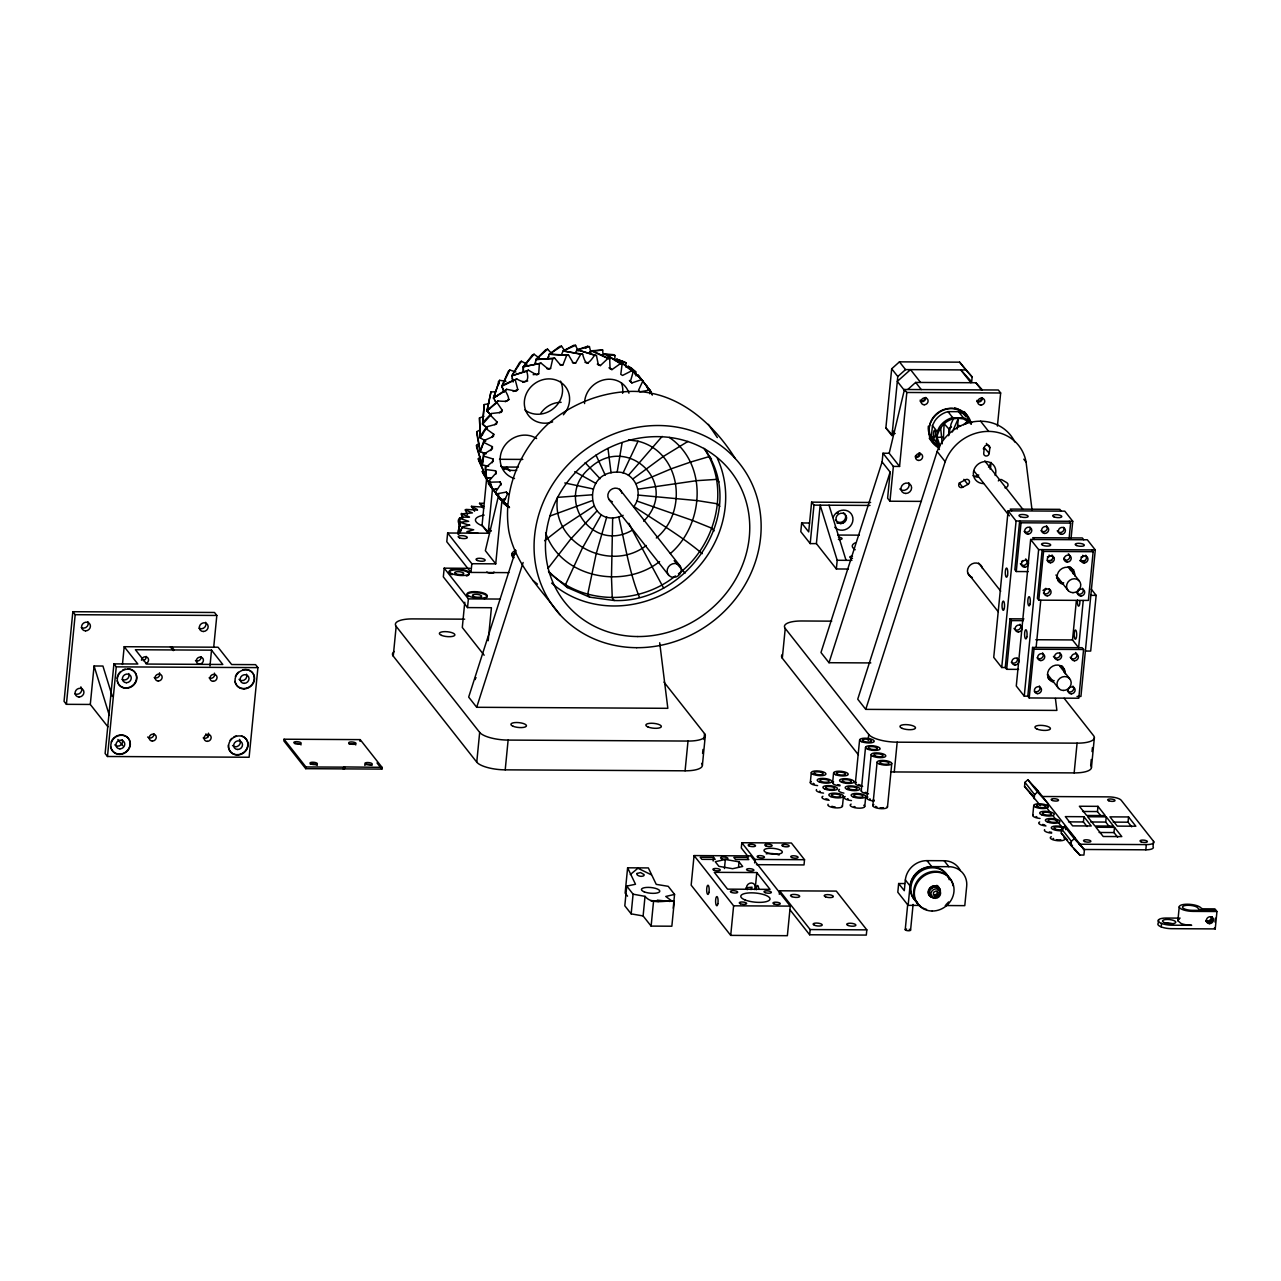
<?xml version="1.0" encoding="UTF-8"?>
<svg xmlns="http://www.w3.org/2000/svg" width="1281" height="1281" viewBox="0 0 1281 1281"><rect width="100%" height="100%" fill="white"/><g stroke="black" fill="none" stroke-linecap="round" stroke-linejoin="round"><path stroke-width="1.5" d="M539.109 357.991L534.081 354.229L532.32 355.061L523.305 366.766L523.353 371.282L523.321 366.798L541.126 363.18L548.46 369.264L550.558 368.464L552.768 358.68L554.625 358.12L560.774 365.341L562.951 364.861L566.682 355.413L568.572 355.125L573.408 363.26L575.601 363.147L580.757 354.261L582.631 354.261C585.993 366.334 588.123 364.412 594.624 355.269L596.466 355.574L598.355 364.989L600.405 365.565L607.979 358.408L609.708 359L610.044 368.72L611.95 369.617L620.468 363.612L622.07 364.461L620.789 374.308L622.534 375.445L631.789 370.753L633.214 371.842L630.38 381.514L631.901 382.923L641.669 379.624L642.87 380.953L638.562 390.209L639.827 391.842L649.851 390.048L650.812 391.554L649.659 393.715M539.365 364.012L538.693 373.828L536.739 374.981L528.413 370.193L526.779 371.266C529.661 381.338 525.802 384.364 516.803 378.968L503.081 384.796L501.8 386.286L504.138 392.13L501.848 386.27L516.803 378.968M970.422 422.874L963.424 418.903L952.664 417.59A20.976 19.103 -38.2 0 0 939.533 426.829L937.132 431.505L937.276 442.217L938.765 446.845M477.557 510.094L465.996 509.406L465.291 509.918L472.449 512.896L461.288 513.921C484.154 522.168 450.928 510.398 459.831 525.53M515.346 380.265L517.796 389.52L516.259 391.185L506.587 389.28L505.322 390.769C511.279 401.097 509.149 402.074 498.005 400.905L496.98 402.538L502.312 410.336L501.335 412.354L491.264 413.539L490.511 415.284L497.108 422.057L496.436 424.171L486.54 426.861L486.059 428.687L493.761 434.275L493.441 436.421L483.946 440.568L483.77 442.409L492.368 446.669L492.384 448.814L483.561 454.307L483.674 456.132L492.977 458.95L493.329 461.032L485.371 467.741L486.492 477.701L491.055 477.861M618.483 362.347L618.531 359.977L622.518 361.21L626.153 362.891L625.704 365.245M575.601 363.147L572.367 362.491M620.468 363.612L604.44 353.924L602.502 355.494L604.44 353.924L613.423 354.661L615.008 355.51L614.752 360.041M486.684 465.948L482.248 464.971L476.628 447.181L476.5 445.356L478.502 443.85M486.059 428.687L480.231 437.926L479.494 417.91L483.962 416.357M458.022 534.273L459.815 522.232L468.686 521.335L459.511 518.277M476.5 445.356L482.248 465.019L483.674 456.132M213.703 647.321L216.825 615.456L214.487 612.478L72.841 611.71L64.05 701.348L66.404 704.326L90.294 704.454L107.908 726.823M66.404 704.326L75.179 614.704L72.841 611.71M90.294 704.454L94.073 665.992L102.928 666.04L112.328 696.448M124.193 646.713L137.82 664.006L113.913 663.878L105.122 753.5L107.476 756.495L249.122 757.247L257.913 667.625L255.56 664.647L231.653 664.519L218.042 647.225L124.193 646.713L122.448 664.471M107.476 756.495L116.267 666.857L113.913 663.878M209.988 665.944L211.525 650.156L135.402 649.739L146.674 664.054L222.798 664.471L211.525 650.156M284.062 739.217L283.902 740.962L305.727 768.68L381.866 769.096L382.042 767.351L360.201 739.617L284.062 739.217L305.903 766.951L305.727 768.68M343.1 768.888L343.788 766.919L382.042 767.351M343.612 768.648L343.788 766.919M344.509 768.904L344.685 767.159M360.025 741.363L360.201 739.617M701.62 763.364A23.362 7.254 5.6 0 1 685.095 770.81L505.21 769.849A23.362 7.254 5.6 0 1 476.756 762.147L393.251 656.112L396.165 626.345A23.362 7.254 5.6 0 1 412.69 618.899L464.667 619.171M470.127 568.316L444.187 568.172L443.338 576.882L467.533 607.594L491.424 607.722L488.189 640.724M489.534 533.232L447.645 533.008L446.781 541.719L470.976 572.431L508.877 572.639M479.094 430.416L476.9 431.617L476.724 433.458L480.167 451.617L483.77 442.409M469.583 525.306L459.815 522.232M464.763 602.246L462.297 627.482L484.138 655.215M488.814 403.723L484.218 404.572L482.585 424.187L490.511 415.284M467.533 607.594L468.382 598.884L444.187 568.172M470.976 572.431L471.824 563.72L447.645 533.008M492.512 488.702L488.157 533.12L482.056 525.354L486.684 478.021M471.824 563.72L495.731 563.848L502.024 499.622M476.756 762.147L479.67 732.396L396.165 626.345M505.21 769.849L508.125 740.082A23.362 7.254 5.6 0 1 479.67 732.396M612.686 517.652L611.485 577.219L612.254 597.955L614.272 600.517C687.593 603.351 749.657 512.336 704.854 449.215M623.126 515.33C586.682 531.039 580.533 471.44 617.154 472.145L622.07 442.986M673.214 908.181L674.559 894.394L668.218 886.324L656.24 884.37L648.346 867.926L627.61 867.813L625.128 893.097L627.546 896.172M626.745 886.1L624.808 905.795L631.165 913.865L643.11 915.947L651.116 926.099L671.852 926.211L674.286 901.376C664.743 899.919 652.365 905.203 645.032 896.364L633.086 894.17L626.745 886.1L635.504 884.258L627.61 867.813M631.165 913.865L633.086 894.17M643.11 915.947L645.032 896.364M651.116 926.099L653.55 901.264M685.095 770.81L688.009 741.059A23.362 7.254 5.6 0 0 704.534 733.597L664.006 682.133M702.596 753.436L702.981 749.465M703.958 739.553L704.534 733.597M702.388 765.317L705.319 735.55M694.062 855.58L691.164 885.171L730.714 935.386L787.367 935.69L790.265 906.115L750.73 855.9L694.062 855.58L733.613 905.811L730.714 935.386M713.149 861.04L713.501 857.325L700.227 857.261L701.876 859.343L715.15 859.407L713.501 857.325M724.438 868.534L725.334 859.471L739.041 861.841L742.676 866.468L732.62 868.71L718.913 866.34L715.262 861.713L725.334 859.471M738.496 867.285L739.041 861.841M756.43 864.675L804.02 864.931L804.532 859.711L791.386 843.01L741.811 842.738L741.299 847.958L748.472 857.069M754.621 862.93L754.957 859.439L741.811 842.738M755.342 887.349L756.799 872.553L714.302 872.329L727.544 889.142L770.041 889.366L756.799 872.553M858.446 754.893L782.307 658.21L785.237 628.443A23.362 7.254 5.6 0 1 801.746 620.981L831.737 621.157M809.528 523L801.65 522.968L800.801 531.663L810.2 543.592L816.397 543.624L836.349 568.972L848.326 569.036M870.632 502.472L811.61 502.152L808.695 531.903L801.65 522.968M810.2 543.592L813.963 505.13L811.61 502.152M779.296 894.266L779.649 890.791L836.301 891.096L866.821 929.862L866.308 935.082L809.656 934.778L790.121 909.974M816.397 543.624L820.16 505.162L837.198 560.277L836.349 568.972M810.313 782.643L811.289 772.635M809.656 934.778L810.168 929.558L779.649 890.791M832.602 782.931L833.579 772.923M842.466 806.181L843.458 796.174M870.824 662.934L828.999 662.709L820.977 652.509L882.097 461.929L882.993 453.234L889.19 453.266L899.566 466.444L893.369 466.412L882.993 453.234M972.151 376.934L965.762 369.937L905.555 369.601L897.789 376.534L891.992 435.7L885.876 427.95L891.688 368.784L899.454 361.85L959.645 362.171L972.151 376.934L971.671 381.802L960.798 369.905L970.902 382.731M855.34 783.428L859.599 739.922M882.097 461.929L890.167 472.129L887.605 498.229L889.959 501.223L921.423 501.383M861.232 790.921L865.508 747.415M889.959 501.223L893.369 466.412M868.15 740.434L868.726 734.477L785.237 628.443M864.755 806.47L865.748 796.462M866.901 798.127L871.176 754.605M899.566 466.444L906.82 392.482L904.466 389.504L889.19 453.266M872.841 805.653L877.101 762.147M887.493 806.966L891.768 763.46M891.272 771.867A23.362 7.254 5.6 0 0 894.266 771.947L897.18 742.179A23.362 7.254 5.6 0 1 868.726 734.477M938.3 447.053A20.976 19.103 -38.2 0 1 931.415 435.924L932.44 425.532L934.842 420.857A20.976 19.103 -38.2 0 1 947.972 411.633L958.54 411.681L963.12 413.619A20.976 19.103 -38.2 0 1 971.014 424.043M904.514 883.554L898.654 883.522L897.805 892.233L908.133 905.347L919.854 905.411M960.302 870.536A20.528 18.703 -38.2 0 0 944.145 860.736L927.012 860.64A20.528 18.703 -38.2 0 0 905.347 879.967L904.29 890.679L898.654 883.522M905.235 929.638L907.749 903.938M908.133 905.347L910.038 885.924A20.528 18.703 -38.2 0 1 931.703 866.613L948.837 866.693A20.528 18.703 -38.2 0 1 966.691 886.228L964.785 905.651L945.25 905.539M957.131 429.071L958.444 418.214L963.232 417.654L967.812 419.592A20.976 19.103 -38.2 0 1 971.703 422.746M910.583 930.118L913.097 904.418M937.932 894.923L937.308 891.192L937.932 894.923L935.498 896.22L933.353 894.795L933.593 892.281L936.011 891L938.188 892.313M997.419 426.077L1000.653 392.979L998.315 390L904.466 389.504M1070.996 539.109L1072.741 521.287L1064.767 511.151L1008.099 510.847L993.736 657.377L1001.726 667.529L1005.633 667.545M1001.726 667.529L1016.089 520.983L1008.099 510.847M1023.919 618.883L1010.036 618.803L1005.265 667.545L1006.674 669.322L1018.571 669.387M1006.674 669.322L1011.446 620.596L1010.036 618.803M1016.265 571.534L1021.037 522.792L1019.628 521.015L1014.856 569.741L1016.265 571.534L1028.163 571.598M1077.017 696.432L1080.924 696.448L1095.287 549.917L1087.313 539.781L1030.645 539.477L1016.281 686.008L1024.256 696.143L1028.163 696.175M1024.256 696.143L1038.635 549.613L1030.645 539.477M1032.582 647.433L1027.81 696.175L1029.219 697.953L1078.794 698.225L1083.566 649.499L1082.157 647.706L1032.582 647.433L1033.991 649.227L1029.219 697.953M1038.795 600.149L1043.583 551.422L1042.174 549.629L1037.402 598.371L1038.795 600.149L1088.386 600.421L1093.157 551.695L1091.748 549.901M1036.121 647.465L1040.748 600.341M1040.476 805.621L1024.544 786.486L1024.944 782.371L1027.858 779.777L1038.042 790.905L1084.431 849.831L1083.918 855.051L1079.739 855.035L1070.948 845.412L1061.292 833.162L1061.693 829.047L1064.607 826.437L1074.791 837.582M1034.183 798.736L1034.6 794.62L1037.514 792.026L1027.858 779.777M1032.758 815.517L1033.735 805.509M1069.091 538.66L1070.612 523.064L1069.203 521.271M1073.238 573.36L1073.606 569.501M1083.23 600.581L1078.618 647.69L1072.517 639.94L1076.36 600.677M894.266 771.947L1074.151 772.907L1077.081 743.156A23.362 7.254 5.6 0 0 1093.59 735.694L1064.127 698.273M1070.948 845.412L1071.348 841.297L1074.263 838.703L1064.607 826.437M1091.268 589.164L1096.152 595.377L1090.691 651.068L1085.375 651.036M1087.057 826.565L1083.422 821.954L1083.934 816.718L1065.344 816.621L1072.613 825.877L1091.204 825.973L1083.934 816.718M1091.268 759.505L1090.675 765.462A23.362 7.254 5.6 0 1 1074.151 772.907M1092.036 751.563L1092.437 747.608M1091.46 767.415L1094.374 737.648M1101.1 816.189L1097.465 811.562L1097.977 806.341L1079.387 806.245L1086.656 815.485L1105.247 815.597L1097.977 806.341M1109.362 826.693L1105.727 822.066L1106.24 816.846L1087.649 816.75L1094.919 825.989L1113.525 826.085L1106.24 816.846M1117.624 837.182L1113.99 832.57L1114.502 827.334L1095.912 827.238L1103.197 836.493L1121.788 836.589L1114.502 827.334M1131.667 826.805L1128.033 822.194L1128.545 816.958L1109.954 816.862L1117.24 826.117L1135.831 826.213L1128.545 816.958M1083.406 849.479L1145.822 849.815L1146.335 844.595A10.216 3.17 5.6 0 0 1153.557 841.329L1121.195 800.241A10.216 3.17 5.6 0 0 1108.754 796.878L1042.446 796.51M1153.557 841.329L1153.044 846.549A10.216 3.17 5.6 0 1 1145.822 849.815M1158.632 919.726L1158.216 923.265A11.033 3.427 5.6 0 0 1161.034 926.836L1163.308 927.588A11.033 3.427 5.6 0 0 1171.651 928.677L1215.237 928.917L1216.95 911.512L1216.133 910.471L1192.227 910.343A7.814 2.434 5.6 0 1 1182.699 907.765A7.814 2.434 5.6 0 1 1188.24 905.267A7.814 2.434 5.6 0 1 1197.751 907.845L1198.504 908.805A3.219 1.009 5.6 0 0 1201.594 909.814L1215.701 909.926L1214.884 908.886L1202.491 908.821L1200.857 907.861A11.033 3.427 5.6 0 0 1187.407 904.226A11.033 3.427 5.6 0 0 1179.609 907.749A11.033 3.427 5.6 0 0 1193.043 911.383L1216.95 911.512M1161.21 926.9L1161.547 923.425M1180.137 918.125L1166.351 918.045A11.033 3.427 5.6 0 0 1159.657 919.053L1158.552 919.79A11.033 3.427 5.6 0 0 1161.371 923.361L1163.644 924.113A11.033 3.427 5.6 0 0 1171.987 925.202L1191.682 925.298A11.033 3.427 5.6 0 1 1181.066 923.473L1177.88 920.751L1179.241 906.82M1214.996 922.064L1215.365 918.205M989.829 447.774A2.914 2.658 -38.2 0 0 987.299 445.003A2.914 2.658 -38.2 0 0 984.208 447.742L983.696 453.986A2.914 2.658 -38.2 0 0 989.124 454.018L989.829 447.774L986.386 443.402M484.074 440.136L485.787 441.016L480.263 437.894L480.423 436.068L486.54 426.861M535.506 361.899L535.266 364.06L535.89 359.545L545.722 349.729L547.579 349.169L551.871 353.716M484.554 465.563L488.653 466.14L486.668 465.868M948.613 435.732L951.046 424.011L953.352 418.839L958.444 418.214L952.311 432.017M482.248 465.019L483.561 454.307M496.98 402.538L486.972 410.801L491.135 415.508L487.004 410.769L490.943 391.954L495.571 391.794M492.304 462.697L493.025 458.934M458.55 533.921L459.287 530.446M939.437 449.503A20.976 19.103 -38.2 0 1 936.107 441.881C936.955 431.665 942.752 421.337 953.352 418.839M702.26 553.664C681.22 535.922 656.881 521.783 633.887 506.475C644.327 493.233 634.463 471.408 617.154 472.145M498.789 494.642L485.355 550.67L495.731 563.848M484.314 453.25L480.151 451.601L476.9 431.617M479.494 417.91L480.263 437.894M460.007 522.856L458.23 531.343L460.295 531.951M482.296 452.545L486.204 453.746L484.298 453.186M505.322 390.769L493.457 398.055L499.542 380.329L505.979 381.274M606.746 516.948L596.097 554.177L587.659 594.592L589.676 597.154L614.272 600.517M480.135 451.649L483.946 440.568M515.715 550.382L468.67 697.088L476.692 707.288L667.833 708.313L659.699 642.758M476.692 707.288L523.128 562.487M828.999 662.709L890.119 472.129M1014.84 441.977A43.522 39.631 -38.2 0 0 975.097 421.529A43.522 39.631 -38.2 0 0 937.148 451.488L857.726 699.186L865.748 709.37L1056.889 710.411L1055.416 698.481M865.748 709.37L945.186 461.688A43.522 39.631 -38.2 0 1 988.628 431.393A43.522 39.631 -38.2 0 1 1026.081 462.121L1032.006 509.79M548.508 356.518L549.309 354.229L559.637 346.446L561.526 346.174L564.024 349.745M499.542 380.329L493.489 398.023L496.724 403.387L494.594 400.056M469.711 525.034L462.265 526.923L459.078 533.889M507.5 506.716L503.321 502.985L507.612 493.745L506.347 492.096L496.323 493.89L495.363 492.384L501.047 483.77L500.086 481.928L490.031 482.184L489.342 480.535L496.243 472.785L495.603 470.784L485.771 469.503L485.371 467.741M635.008 374.276L635.824 372.002L631.645 368.271L628.298 366.302L625.961 367.183M600.405 365.565L597.282 364.124M484.218 404.572L482.569 424.171L487.453 428.078L485.883 427.021M498.005 400.905L486.972 410.801L490.943 391.954M490.719 450.592L492.432 446.653M623.078 472.961L638.034 441.208C680.884 451.649 688.81 511.519 656.32 537.988M561.158 355.173L563.208 350.946L573.696 345.31L575.585 345.31L578.115 351.074M1177.88 920.751L1178.248 919.886A11.033 3.427 5.6 0 1 1179.353 919.15M509.758 370.001L501.848 386.286L508.301 371.314L509.758 370.001L515.875 371.954M513.153 381.994L511.872 375.781L519.734 362.315L521.367 361.242L527.019 364.124M460.455 531.743L462.265 526.923M601.381 514.642L582.311 548.252L565.369 585.017L567.387 587.579L589.676 597.154M485.883 427.053L482.569 424.171L483.017 422.362L491.264 413.539M1045.872 588.331L1042.974 590.477M1079.515 588.523L1077.737 590.397M493.457 398.055L506.587 389.28M521.367 361.242L511.856 375.765L526.779 371.266M492.016 436.901L493.809 434.275M965.81 423.931L967.94 420.841L963.616 424.78M575.81 351.811L577.283 349.809L587.579 346.318L589.42 346.607L590.941 352.771M548.044 568.332L570.878 538.869L596.93 510.991M497.428 488.91L492.801 489.406L482.985 473.233L482.28 471.584L483.77 469.599M628.459 475.267L662.165 436.389M534.081 354.229L523.305 366.766L541.126 363.18M1022.814 560.566L1021.549 561.59M643.67 521.207C680.643 483.93 627.45 433.074 590.029 467.869C553.76 497.14 591.582 554.049 632.35 530.126L663.638 588.107M670.379 553.504C704.262 524.537 708.201 463.722 669.258 437.397M585.865 348.128L587.579 346.318M494.706 424.619L497.156 422.073M485.771 469.503L486.492 477.701L478.726 460.552L478.309 458.79L480.071 457.013M631.901 382.923L629.387 380.457M547.579 349.169L535.874 359.529L552.768 358.68M503.753 469.663L506.684 467.053L510.046 471.312M907.893 389.36L915.659 382.427L975.85 382.747L982.255 389.76M511.856 375.765L528.413 370.193M544.617 540.71L562.599 526.699L593.695 506.251M630.268 874.571L637.938 868.23L651.004 874.651M602.518 355.51L604.488 353.972M751.002 889.622L752.091 887.205L746.359 887.717M632.91 478.918L663.254 456.516L687.961 441.417M499.302 412.722L502.36 410.368M506.315 492.128L508.349 494.482M646.297 545.482C610.797 573.167 550.894 544.041 557.491 497.364L591.71 494.834M659.603 561.574C623.719 589.804 561.062 578.019 545.594 532.752M675.375 575.938C639.395 605.256 581.318 605.481 548.444 571.134M678.434 573.808C715.551 545.914 731.387 487.949 703.942 448.302M949.205 434.595L948.789 428.847L951.495 426.973M561.526 346.174L549.293 354.213L566.682 355.413M614.784 360.377L616.978 359.16L626.153 362.891M614.816 360.441L616.978 359.176L631.789 370.753M505.226 401.77L509.31 399.432M480.423 436.068L482.601 434.867M500.022 481.96L501.239 484.907M962.704 487.244L968.468 484.074A2.914 2.658 -38.2 0 0 966.194 479.43L960.35 482.441A2.914 2.658 -38.2 0 0 958.957 486.22A2.914 2.658 -38.2 0 0 962.704 487.244L959.261 482.873M937.052 893.802L934.618 895.099L935.498 896.22M512.656 380.153L512.24 378.071M535.89 359.545L554.625 358.12M575.585 345.31L563.192 350.93L580.757 354.261M474.594 511.295L471.424 506.347L482.729 507.1L484.026 506.635L479.526 503.305L483.225 503.273M636.129 483.658L671.532 468.686L690.667 462.041L709.514 456.5L711.531 459.062M549.709 516.131L591.918 500.743M513.169 391.474L517.828 389.552M669.579 901.52L671.532 900.751L665.768 896.476L674.559 894.394M975.449 476.212L978.748 474.963M495.555 470.816L495.843 474.226M549.309 354.229L568.572 355.125M505.547 498.645L500.983 499.83L496.323 493.89M522.568 382.362L527.708 380.953M589.42 346.607L577.219 349.777L596.466 355.574M635.744 375.717L638.178 375.189L650.812 391.554M504.522 504.314L506.908 503.737M487.741 409.039L490.143 408.527M637.906 489.182L696.688 480.663L716.896 479.366L718.913 481.928M533.168 374.692L538.709 373.876M563.208 350.946L582.631 354.261M495.219 489.214L497.396 488.862M478.069 533.248L467.709 532.255L466.925 531.631L473.714 529.774L462.761 527.564M494.482 396.405L496.9 396.261M603.175 356.438L602.662 350.049L592.927 351.074L609.708 359M546.667 368.576L550.558 368.464M674.286 901.376L650.812 900.639L658.722 901.488M906.82 392.482L1000.653 392.979M942.576 437.285L937.1 437.253L939.854 445.5M499.494 459.287L522.808 459.415M501.72 467.021L518.277 467.101M813.963 505.13L870.007 505.435M1016.089 520.983L1072.741 521.287M1021.037 522.792L1070.612 523.064M837.069 523.16L842.962 523.192M837.806 535.042L859.279 535.154M1038.635 549.613L1095.287 549.917M1043.583 551.422L1093.157 551.695M1048.13 560.55L1051.925 560.566M1079.867 560.726L1085.567 560.758M837.198 560.277L851.913 560.357M1090.836 595.345L1096.152 595.377M468.382 598.884L500.295 599.06M75.179 614.704L216.825 615.456M1011.446 620.596L1023.343 620.661M1035.817 639.731L1072.517 639.94M1033.991 649.227L1083.566 649.499M116.267 666.857L257.913 667.625M508.125 740.082L688.009 741.059M897.18 742.179L1077.081 743.156M305.903 766.951L343.26 767.143M1082.589 811.481L1097.465 811.562M1068.546 821.874L1083.422 821.954M1090.852 821.986L1105.727 822.066M1113.157 822.114L1128.033 822.194M1099.114 832.49L1113.99 832.57M1080.027 844.227L1146.335 844.595M754.957 859.439L804.532 859.711M733.613 905.811L790.265 906.115M810.168 929.558L866.821 929.862M638.114 495.074L697.392 500.615L717.776 503.865L719.794 506.427M482.985 473.233L485.371 473.394M559.749 364.589L562.951 364.861M957.74 425.404L960.862 425.82M628.523 439.911L638.034 441.208M615.008 355.51L606.185 354.517L622.07 364.461M564.761 482.953L593.087 488.926M471.424 506.347L477.317 509.55M636.753 500.983L692.765 520.534L712.092 528.332L714.109 530.894M584.985 362.347L588.187 363.388M602.662 350.049L591.149 350.786L589.388 352.595L591.149 350.786L607.979 358.408M594.624 355.269L577.219 349.777M574.785 471.632L595.937 483.449M747.464 889.606L745.894 888.341M608.971 367.807L611.95 369.617M618.531 359.977L633.214 371.842M735.23 458.47C712.492 422.202 676.688 390.865 631.629 391.378C601.013 392.13 571.87 403.803 548.524 423.483C519.221 450.496 502.712 490.799 508.749 530.638C514.978 564.2 540.278 588.459 559.973 614.72M548.925 572.447L567.387 587.579M533.12 580.597L537.444 584.152M628.298 366.318L641.669 379.624M635.824 372.002L629.676 367.359L642.87 380.953M503.321 502.985L509.438 507.612L496.259 494.034M509.454 507.388L497.46 495.363M1029.716 792.25L1030.468 793.051M585.129 462.617L600.084 478.742M500.967 499.782L488.317 483.433L500.983 499.83L495.363 492.384M948.789 428.847L944.129 423.755L943.408 438.871M894.891 433.474L892.473 430.832L894.714 433.683M885.876 427.95L892.281 434.948M1037.514 792.026L1047.682 803.171L1047.169 808.391L1050.868 813.083M1074.263 838.703L1084.431 849.831M1024.544 786.486L1033.335 796.109M1061.292 833.162L1067.569 840.032M491.055 530.878L488.637 528.236L490.879 531.087M482.056 525.354L488.445 532.368M1030.933 793.563L1032.998 795.981L1030.661 793.483M674.158 560.646L685.047 573.167M1075.464 850.04C1080.235 855.708 1070.404 844.275 1074.983 849.735M1030.468 793.275L1029.716 792.395M638.162 375.205L649.851 390.048M959.645 362.171L965.762 369.937M975.85 382.747L981.486 389.904M1023.791 459.206L1026.081 462.121M1061.228 511.135L1059.819 509.342L1010.245 509.085L1011.654 510.863M1083.758 539.765L1082.349 537.972L1032.774 537.7L1034.183 539.493M980.606 421.209L988.628 431.393M1085.343 555.682L1087.345 558.228M958.54 411.681L963.232 417.654M989.284 453.362L984.08 447.613A2.914 2.658 -38.2 0 1 983.232 448.846M1063.935 558.164L1065.888 560.646M947.972 411.633L952.664 417.59M984.785 460.936L1022.782 509.198M1068.146 566.794L1079.178 580.805M920.607 382.459L910.519 369.633L897.308 381.402L905.171 391.378M899.454 361.85L905.555 369.601M915.659 382.427L921.295 389.584M1051.701 555.506L1053.703 558.052M973.8 470.735L1009.348 515.875M1055.928 575.025L1068.194 590.605M891.688 368.784L897.789 376.534M932.44 425.532L937.132 431.505M931.415 435.924L936.107 441.881M963.84 479.35L967.892 484.474M937.148 451.488L945.186 461.688M978.604 563.08L1000.733 591.182M1059.755 666.12L1069.587 678.61M967.635 572.863L998.363 611.902M1047.538 674.35L1058.602 688.409M1214.42 927.876L1215.237 928.917M1053.334 816.205L1061.965 827.158M1024.944 782.371L1034.6 794.62M1061.693 829.047L1071.348 841.297M1070.083 842.786L1072.501 845.844M1077.321 851.977L1079.739 855.035M944.145 860.736L948.837 866.693M927.012 860.64L931.703 866.613M619.652 489.23L679.715 565.513M608.667 499.03L668.73 575.297M905.347 879.967L910.038 885.924M639.491 597.426C629.211 572.095 625.032 543.849 618.755 517.012M377.014 762.932L381.866 769.096M171.83 646.969L174.168 649.947M170.405 646.969L173.303 650.636M205.857 733.949L208.098 736.799M117.884 739.489L122.832 745.782M479.526 503.305L483.626 508.541M708.361 424.347L717.328 437.558M647.978 389.056L646.329 385.565L651.485 393.523M647.289 387.07L652.317 395.108M482.28 471.584L491.84 487.885L489.342 480.535M937.276 442.217L939.726 446.957M628.891 523.305L632.35 530.126M492.801 489.374L490.031 482.184M605.256 475.139L595.969 455.059M465.291 509.918L467.453 514.61M478.309 458.79L486.492 477.653L488.894 477.893M498.277 381.818L499.014 383.996M829.015 505.21L846.052 560.325M94.073 665.992L109.349 715.406M461.704 513.361L462.937 517.876M461.288 513.921L462.377 518.421M942.256 443.818L940.638 427.694M460.423 526.411L459.623 517.668M611.069 472.897L607.995 448.478M1063.935 837.822A7.366 2.29 5.6 0 1 1057.562 840.704A7.366 2.29 5.6 0 1 1051.253 836.685M1062.221 830.712A7.366 2.29 5.6 0 1 1051.493 828.359A7.366 2.29 5.6 0 1 1058.586 826.101A7.366 2.29 5.6 0 1 1065.648 829.624M1040.06 818.463A7.366 2.29 5.6 0 1 1033.014 814.956M1051.637 833.162A7.366 2.29 5.6 0 1 1044.575 829.64M1060.812 839.712A4.596 1.425 5.6 0 1 1056.393 839.679M1053.622 838.767A4.596 1.425 5.6 0 1 1053.158 838.382M1036.841 816.894A4.596 1.425 5.6 0 1 1036.121 816.541M1045.969 825.957A7.366 2.29 5.6 0 1 1039.644 821.954M1044.784 824.948A4.596 1.425 5.6 0 1 1042.734 824.388M1051.637 832.298A4.596 1.425 5.6 0 1 1049.347 831.897M828.006 799.28A4.596 1.425 5.6 0 1 825.957 798.72M820.288 791.53A4.596 1.425 5.6 0 1 819.568 791.162M829.191 800.289A7.366 2.29 5.6 0 1 822.866 796.286M823.523 793.099A7.366 2.29 5.6 0 1 816.461 789.576M814.396 784.036A4.596 1.425 5.6 0 1 813.211 783.283M817.614 785.605A7.366 2.29 5.6 0 1 811.305 781.586M842.225 805.573A7.366 2.29 5.6 0 1 835.132 807.831A7.366 2.29 5.6 0 1 828.07 804.308M835.132 806.966A4.596 1.425 5.6 0 1 831.897 806.261M863.794 805.237A7.366 2.29 5.6 0 1 857.421 808.103A7.366 2.29 5.6 0 1 851.096 804.1M839.92 785.877A7.366 2.29 5.6 0 1 833.595 781.874M855.132 806.854A4.596 1.425 5.6 0 1 854.187 806.534M851.481 800.577A7.366 2.29 5.6 0 1 845.156 796.558M843.923 793.131A7.366 2.29 5.6 0 1 839.503 789.368M839.92 785.013A4.596 1.425 5.6 0 1 837.63 784.629M848.246 799.008A4.596 1.425 5.6 0 1 847.526 798.639M868.55 793.868A7.366 2.29 5.6 0 1 861.489 790.345M866.26 792.619A4.596 1.425 5.6 0 1 865.316 792.299M862.641 786.374A7.366 2.29 5.6 0 1 856.332 782.371M874.218 801.073A7.366 2.29 5.6 0 1 867.894 797.054M860.368 785.125A4.596 1.425 5.6 0 1 858.686 784.452M874.218 800.209A4.596 1.425 5.6 0 1 873.034 800.049M870.263 799.136A4.596 1.425 5.6 0 1 869.815 798.752M887.253 806.341A7.366 2.29 5.6 0 1 879.198 808.503A7.366 2.29 5.6 0 1 873.834 804.596M883.394 807.606A4.596 1.425 5.6 0 1 880.159 807.751M876.925 807.03A4.596 1.425 5.6 0 1 875.74 806.293M1165.518 923.009A6.661 2.066 5.6 0 1 1173.54 924.049M1211.346 916.668A3.683 3.347 -38.2 0 1 1205.773 920.559M1211.826 916.684A3.683 3.347 -38.2 0 1 1210.961 921.904A3.683 3.347 -38.2 0 1 1205.837 920.863M1211.89 916.876A3.683 3.347 -38.2 0 1 1205.917 921.055M717.328 458.262A105.666 96.251 -38.2 0 1 681.108 583.159A105.666 96.251 -38.2 0 1 551.615 583.095M612.414 501.784A7.366 6.709 -38.2 0 1 610.38 490.127A7.366 6.709 -38.2 0 1 621.925 493.297M909.254 929.285A2.69 0.833 5.6 0 1 909.958 930.598A2.69 0.833 5.6 0 1 905.859 930.246A2.69 0.833 5.6 0 1 906.58 929.045M936.987 885.619A6.229 5.668 -38.2 0 1 938.957 887.797M936.763 885.363A6.229 5.668 -38.2 0 1 937.916 886.308M935.178 897.308A6.229 5.668 -38.2 0 1 928.165 892.088A6.229 5.668 -38.2 0 1 935.29 885.747A6.229 5.668 -38.2 0 1 939.822 893.161M938.012 895.787A6.229 5.668 -38.2 0 1 936.683 896.732M935.386 897.581A6.229 5.668 -38.2 0 1 928.405 891.848A6.229 5.668 -38.2 0 1 936.507 886.196A6.229 5.668 -38.2 0 1 939.309 894.843M938.236 896.06A6.229 5.668 -38.2 0 1 936.891 896.988M932.696 896.444A5.012 4.564 -38.2 0 1 931.319 888.502A4.612 4.195 -38.2 0 1 932.344 887.813M931.319 888.502A5.012 4.564 -38.2 0 1 939.181 890.679M926.531 909.446A20.528 18.703 -38.2 0 1 920.863 876.909A20.528 18.703 -38.2 0 1 953.064 885.795M948.581 901.936A20.528 18.703 -38.2 0 1 946.115 904.514M936.779 887.845A4.612 4.195 -38.2 0 1 937.628 888.55M917.116 902.144A20.528 18.703 -38.2 0 1 919.486 870.824A20.528 18.703 -38.2 0 1 949.237 879.759M917.82 903.041A20.528 18.703 -38.2 0 1 918.765 872.809A20.528 18.703 -38.2 0 1 948.773 877.581M1017.242 658.034A3.683 3.347 -38.2 0 1 1011.253 662.197M1019.98 624.231A3.683 3.347 -38.2 0 1 1019.132 629.451A3.683 3.347 -38.2 0 1 1014.008 628.411M1046.465 525.738A3.683 3.347 -38.2 0 1 1045.985 530.67A3.683 3.347 -38.2 0 1 1040.989 530.638M1025.649 558.948A3.683 3.347 -38.2 0 1 1025.857 564.425A3.683 3.347 -38.2 0 1 1020.349 563.672M1030.068 527.164A3.683 3.347 -38.2 0 1 1024.079 531.327M1063.71 527.34A3.683 3.347 -38.2 0 1 1061.949 532.079A3.683 3.347 -38.2 0 1 1057.225 530.782M1059.915 652.894A3.683 3.347 -38.2 0 1 1058.154 657.649A3.683 3.347 -38.2 0 1 1053.446 656.352M1053.27 682.116A9.191 8.375 -38.2 0 1 1047.826 672.173A9.191 8.375 -38.2 0 1 1058.01 665.063A9.191 8.375 -38.2 0 1 1065.248 673.774M1061.837 665.816A9.191 8.375 -38.2 0 1 1063.838 671.981M1054.135 680.643A9.191 8.375 -38.2 0 1 1048.114 678.049M1075.496 652.493A3.683 3.347 -38.2 0 1 1075.688 657.97A3.683 3.347 -38.2 0 1 1070.179 657.217M1042.526 652.862A3.683 3.347 -38.2 0 1 1042.045 657.793A3.683 3.347 -38.2 0 1 1037.034 657.761M1072.934 686.12A3.683 3.347 -38.2 0 1 1072.437 691.035A3.683 3.347 -38.2 0 1 1067.441 691.003M1039.291 685.927A3.683 3.347 -38.2 0 1 1034.472 691.388M1068.338 553.808A3.683 3.347 -38.2 0 1 1069.171 558.58A3.683 3.347 -38.2 0 1 1064.207 559.829M1062.862 584.312A9.191 8.375 -38.2 0 1 1057.417 574.368A9.191 8.375 -38.2 0 1 1067.601 567.259A9.191 8.375 -38.2 0 1 1074.839 575.97M1069.731 566.618A9.191 8.375 -38.2 0 1 1073.43 574.176M1063.71 582.839A9.191 8.375 -38.2 0 1 1057.706 580.261M1085.76 555.249A3.683 3.347 -38.2 0 1 1085.279 560.165A3.683 3.347 -38.2 0 1 1080.267 560.133M1052.117 555.057A3.683 3.347 -38.2 0 1 1047.298 560.518M1082.509 588.315A3.683 3.347 -38.2 0 1 1081.66 593.535A3.683 3.347 -38.2 0 1 1076.536 592.479M1049.363 588.86A3.683 3.347 -38.2 0 1 1043.391 593.023M1070.404 568.204A9.191 8.375 -38.2 0 1 1070.484 570.461M1058.522 578.804A9.191 8.375 -38.2 0 1 1056.473 577.923M1082.701 555.297A4.596 1.425 5.6 0 1 1081.004 557.107M1049.059 555.121A4.596 1.425 5.6 0 1 1047.362 556.931M1079.883 600.661A4.596 1.249 -89.7 0 1 1078.538 606.137A4.596 1.249 -89.7 0 1 1077.481 600.052M766.198 853.835A9.191 2.85 5.6 0 1 779.152 855.003M746.871 889.478A4.596 4.195 -38.2 0 1 751.339 882.977A4.596 4.195 -38.2 0 1 754.541 889.526M756.254 889.783A4.596 1.249 -89.7 0 1 757.455 885.507A4.596 1.249 -89.7 0 1 758.736 889.206M514.514 478.55A23.426 21.345 -38.2 0 1 503.097 448.158A23.426 21.345 -38.2 0 1 536.611 438.55M552.639 421.913A23.426 21.345 -38.2 0 1 524.393 401.177A23.426 21.345 -38.2 0 1 556.242 380.089A23.426 21.345 -38.2 0 1 563.384 414.788M584.568 403.563A23.426 21.345 -38.2 0 1 603.879 379.849A23.426 21.345 -38.2 0 1 628.939 393.187M560.518 381.114A23.426 21.345 -38.2 0 1 553.376 408.639A23.426 21.345 -38.2 0 1 524.89 409.952M621.381 382.811A23.426 21.345 -38.2 0 1 622.614 393.315M516.755 470.287A23.426 21.345 -38.2 0 1 500.759 466.172M540.902 413.09A22.994 20.944 -38.2 0 1 561.142 402.33M482.264 525.802A23.426 7.27 5.6 0 1 484.154 515.122M294.758 743.54A3.683 1.137 5.6 0 1 298.745 743.653A3.683 1.137 5.6 0 1 301.003 744.918M364.893 765.446A3.683 1.137 5.6 0 1 367.487 764.277A3.683 1.137 5.6 0 1 371.97 765.478M310.37 764.309A3.683 1.137 5.6 0 1 314.502 764.149A3.683 1.137 5.6 0 1 317.208 765.494M349.056 744.037A3.683 1.137 5.6 0 1 352.707 743.797A3.683 1.137 5.6 0 1 355.766 744.902M205.665 622.31A4.596 4.195 -38.2 0 1 199.035 628.218M87.925 621.669A4.596 4.195 -38.2 0 1 81.295 627.578M81.776 688.858A4.596 4.195 -38.2 0 1 74.81 693.71M80.815 686.904A4.596 4.195 -38.2 0 1 81.44 687.801M241.517 735.918A10.12 9.223 -38.2 0 1 247.505 746.855A10.12 9.223 -38.2 0 1 236.296 754.669A10.12 9.223 -38.2 0 1 228.354 745.094M230.116 740.306A10.12 9.223 -38.2 0 1 231.861 738.336M234.023 736.831A10.12 9.223 -38.2 0 1 236.473 735.886M242.958 669.755A10.12 9.223 -38.2 0 1 254.214 676.576A10.12 9.223 -38.2 0 1 246.176 688.265A10.12 9.223 -38.2 0 1 234.919 681.444M235.4 676.48A10.12 9.223 -38.2 0 1 238.346 672.205M127.764 668.81A10.12 9.223 -38.2 0 1 136.603 677.601A10.12 9.223 -38.2 0 1 127.588 687.817A10.12 9.223 -38.2 0 1 117.179 680.803M117.083 678.322A10.12 9.223 -38.2 0 1 120.606 671.564M122.768 670.059A10.12 9.223 -38.2 0 1 125.218 669.114M141.454 660.227A3.683 3.347 -38.2 0 1 145.025 656.769A3.683 3.347 -38.2 0 1 148.548 659.651A3.683 3.347 -38.2 0 1 145.586 663.606M214.391 673.133A3.683 3.347 -38.2 0 1 214.664 673.966M214.696 674.863A3.683 3.347 -38.2 0 1 209.091 677.857M208.499 733.164A3.683 3.347 -38.2 0 1 203.199 737.904M153.896 733.709A3.683 3.347 -38.2 0 1 147.635 737.039M159.501 672.829A3.683 3.347 -38.2 0 1 154.2 677.553M128.757 673.534A4.596 4.195 -38.2 0 1 122.127 679.442M146.162 656.384A3.683 3.347 -38.2 0 1 143.232 660.628M111.175 741.987A10.12 9.223 -38.2 0 1 126.691 736.703A10.12 9.223 -38.2 0 1 125.154 752.379A10.12 9.223 -38.2 0 1 110.694 746.935M201.053 656.673A3.683 3.347 -38.2 0 1 195.465 660.564M122.271 739.665A4.596 4.195 -38.2 0 1 114.794 744.885M240.364 741.363A4.596 4.195 -38.2 0 1 232.534 745.526M239.403 739.393A4.596 4.195 -38.2 0 1 240.011 740.306M246.496 674.174A4.596 4.195 -38.2 0 1 239.019 679.378M467.949 575.489A10.12 3.138 5.6 0 1 466.332 576.002M452.081 574.737A10.12 3.138 5.6 0 1 450.496 573.936M449.487 573.087A10.12 3.138 5.6 0 1 459.255 569.981A10.12 3.138 5.6 0 1 468.958 574.817M485.787 598.163A10.12 3.138 5.6 0 1 484.186 598.659M468.334 596.594A10.12 3.138 5.6 0 1 475.779 592.559A10.12 3.138 5.6 0 1 486.796 597.49M493.938 571.999A3.683 1.137 5.6 0 1 491.328 573.183A3.683 1.137 5.6 0 1 486.844 571.966M515.346 550.109A2.754 2.514 -38.2 0 1 511.984 553.92M393.251 656.112A23.362 7.254 5.6 0 1 392.675 653.214M393.283 652.333A23.362 7.254 5.6 0 1 394.276 651.517M475.363 679.571A7.814 2.434 5.6 0 1 476.164 677.793M514.017 557.747A3.683 3.347 -38.2 0 1 515.602 550.91M515.811 553.152A3.683 3.347 -38.2 0 1 511.663 554.753M855.196 549.741A22.081 6.853 5.6 0 1 855.26 542.856M838.431 537.155A3.683 1.137 5.6 0 1 842.081 538.628A3.683 1.137 5.6 0 1 838.415 539.461M852.489 558.42A3.683 1.137 5.6 0 1 849.783 557.059A3.683 1.137 5.6 0 1 852.505 556.194M833.066 517.524A10.632 9.672 -38.2 0 1 847.91 511.087A10.632 9.672 -38.2 0 1 850.504 525.979A10.632 9.672 -38.2 0 1 834.764 527.244M843.442 512.688A5.524 5.028 -38.2 0 1 843.747 520.903A5.524 5.028 -38.2 0 1 835.484 519.782M836.957 513.473A5.524 5.028 -38.2 0 1 838.142 512.656M937.756 447.309A22.081 20.112 -38.2 0 1 938.845 412.642A22.081 20.112 -38.2 0 1 971.206 423.979M964.273 411.617A22.081 20.112 -38.2 0 1 968.468 419.271M938.621 445.884A22.081 20.112 -38.2 0 1 929.221 438.182M982.367 397.718A3.683 3.347 -38.2 0 1 976.795 401.61M920.254 453.106A3.683 3.347 -38.2 0 1 915.499 457.349M925.715 397.414A3.683 3.347 -38.2 0 1 920.142 401.305M908.789 482.681A5.524 5.028 -38.2 0 1 899.822 488.942M991.03 462.377A20.976 19.103 -38.2 0 1 988.532 467.133M932.712 439.767A20.24 18.43 -38.2 0 1 928.325 426.189M954.665 407.838A20.24 18.43 -38.2 0 1 964.833 415.412M933.689 441.016A20.24 18.43 -38.2 0 1 937.708 412.818A20.24 18.43 -38.2 0 1 965.826 416.661M924.834 397.638A2.754 2.514 -38.2 0 1 920.142 400.136M981.502 397.943A2.754 2.514 -38.2 0 1 976.811 400.441M919.166 452.705A2.754 2.514 -38.2 0 1 915.194 456.244M782.307 658.21A23.362 7.254 5.6 0 1 782.339 654.431M983.52 483.578A11.641 10.6 -38.2 0 1 973.528 471.536A11.641 10.6 -38.2 0 1 987.603 461.72A11.641 10.6 -38.2 0 1 995.145 475.475M998.331 480.903A2.914 2.658 -38.2 0 1 1001.614 479.622L1006.866 482.697A2.914 2.658 -38.2 0 1 1004.961 487.837M972.359 577.507A7.814 7.126 -38.2 0 1 970.197 565.113A7.814 7.126 -38.2 0 1 982.463 568.492M990.645 463.354A11.641 10.6 -38.2 0 1 990.085 469.054M978.46 477.173A11.641 10.6 -38.2 0 1 973 475.667M548.556 356.518L547.916 358.648L548.54 356.486M636.993 873.482L636.961 874.491A3.747 1.681 9.9 0 0 639.491 876.06A3.667 1.649 9.9 0 0 641.381 876.348L643.03 876.076A3.747 1.729 7.3 0 0 644.039 874.523L640.58 872.569L636.993 873.482M664.503 900.815L657.137 900.447L664.503 900.815M591.117 350.802L589.404 352.611L591.149 350.818M579.124 349.809L577.235 349.793L579.124 349.809M747.143 857.501L733.869 857.437L735.518 859.519L748.793 859.599L747.143 857.501M1034.68 787.367L1038.202 791.37L1034.68 787.367M1078.73 843.314L1082.253 847.301L1078.73 843.314M1035.865 807.334A7.366 2.29 5.6 0 0 1048.146 807.398A7.366 2.29 5.6 0 0 1039.195 803.779A7.366 2.29 5.6 0 0 1035.865 807.334M1037.818 806.886A4.596 1.425 5.6 0 0 1045.488 806.934A4.596 1.425 5.6 0 0 1039.9 804.676A4.596 1.425 5.6 0 0 1037.818 806.886M1055.32 829.127A4.596 1.425 5.6 0 0 1062.99 829.159A4.596 1.425 5.6 0 0 1057.401 826.902A4.596 1.425 5.6 0 0 1055.32 829.127M1041.773 814.828A7.366 2.29 5.6 0 0 1054.039 814.892A7.366 2.29 5.6 0 0 1045.088 811.273A7.366 2.29 5.6 0 0 1041.773 814.828M1043.727 814.38A4.596 1.425 5.6 0 0 1051.381 814.428A4.596 1.425 5.6 0 0 1045.792 812.17A4.596 1.425 5.6 0 0 1043.727 814.38M1047.442 822.018A7.366 2.29 5.6 0 0 1059.707 822.082A7.366 2.29 5.6 0 0 1050.756 818.479A7.366 2.29 5.6 0 0 1047.442 822.018M1049.395 821.585A4.596 1.425 5.6 0 0 1057.049 821.617A4.596 1.425 5.6 0 0 1051.461 819.376A4.596 1.425 5.6 0 0 1049.395 821.585M1108.77 800.769A3.683 1.137 5.6 0 0 1114.902 800.801A3.683 1.137 5.6 0 0 1110.435 798.992A3.683 1.137 5.6 0 0 1108.77 800.769M1084.639 841.553A3.683 1.137 5.6 0 0 1090.772 841.585A3.683 1.137 5.6 0 0 1086.304 839.776A3.683 1.137 5.6 0 0 1084.639 841.553M1141.131 841.857A3.683 1.137 5.6 0 0 1147.264 841.889A3.683 1.137 5.6 0 0 1142.78 840.08A3.683 1.137 5.6 0 0 1141.131 841.857M1052.293 800.465A3.683 1.137 5.6 0 0 1058.426 800.497A3.683 1.137 5.6 0 0 1053.943 798.687A3.683 1.137 5.6 0 0 1052.293 800.465M815.373 774.028A4.596 1.425 5.6 0 0 823.043 774.06A4.596 1.425 5.6 0 0 817.454 771.803A4.596 1.425 5.6 0 0 815.373 774.028M826.95 788.712A4.596 1.425 5.6 0 0 834.604 788.76A4.596 1.425 5.6 0 0 829.015 786.502A4.596 1.425 5.6 0 0 826.95 788.712M821.281 781.522A4.596 1.425 5.6 0 0 828.951 781.554A4.596 1.425 5.6 0 0 823.347 779.296A4.596 1.425 5.6 0 0 821.281 781.522M819.328 781.954A7.366 2.29 5.6 0 0 831.593 782.018A7.366 2.29 5.6 0 0 822.642 778.4A7.366 2.29 5.6 0 0 819.328 781.954M824.996 789.144A7.366 2.29 5.6 0 0 837.262 789.208A7.366 2.29 5.6 0 0 828.311 785.605A7.366 2.29 5.6 0 0 824.996 789.144M813.435 774.461A7.366 2.29 5.6 0 0 825.701 774.525A7.366 2.29 5.6 0 0 816.75 770.906A7.366 2.29 5.6 0 0 813.435 774.461M830.937 796.686A7.366 2.29 5.6 0 0 843.202 796.75A7.366 2.29 5.6 0 0 834.251 793.131A7.366 2.29 5.6 0 0 830.937 796.686M832.874 796.254A4.596 1.425 5.6 0 0 840.544 796.286A4.596 1.425 5.6 0 0 834.956 794.028A4.596 1.425 5.6 0 0 832.874 796.254M855.164 796.526A4.596 1.425 5.6 0 0 862.834 796.574A4.596 1.425 5.6 0 0 857.245 794.316A4.596 1.425 5.6 0 0 855.164 796.526M847.285 789.432A7.366 2.29 5.6 0 0 859.551 789.496A7.366 2.29 5.6 0 0 850.6 785.877A7.366 2.29 5.6 0 0 847.285 789.432M841.617 782.227A7.366 2.29 5.6 0 0 853.883 782.291A7.366 2.29 5.6 0 0 844.932 778.688A7.366 2.29 5.6 0 0 841.617 782.227M837.662 774.3A4.596 1.425 5.6 0 0 845.332 774.348A4.596 1.425 5.6 0 0 839.744 772.091A4.596 1.425 5.6 0 0 837.662 774.3M853.226 796.958A7.366 2.29 5.6 0 0 865.492 797.038A7.366 2.29 5.6 0 0 856.541 793.419A7.366 2.29 5.6 0 0 853.226 796.958M843.571 781.794A4.596 1.425 5.6 0 0 851.241 781.842A4.596 1.425 5.6 0 0 845.636 779.585A4.596 1.425 5.6 0 0 843.571 781.794M835.724 774.733A7.366 2.29 5.6 0 0 847.99 774.797A7.366 2.29 5.6 0 0 839.039 771.194A7.366 2.29 5.6 0 0 835.724 774.733M849.239 789A4.596 1.425 5.6 0 0 856.909 789.032A4.596 1.425 5.6 0 0 851.305 786.774A4.596 1.425 5.6 0 0 849.239 789M869.591 748.793A4.596 1.425 5.6 0 0 877.261 748.841A4.596 1.425 5.6 0 0 871.656 746.583A4.596 1.425 5.6 0 0 869.591 748.793M863.682 741.299A4.596 1.425 5.6 0 0 871.352 741.347A4.596 1.425 5.6 0 0 865.764 739.089A4.596 1.425 5.6 0 0 863.682 741.299M867.637 749.225A7.366 2.29 5.6 0 0 879.903 749.289A7.366 2.29 5.6 0 0 870.952 745.686A7.366 2.29 5.6 0 0 867.637 749.225M861.745 741.731A7.366 2.29 5.6 0 0 874.01 741.795A7.366 2.29 5.6 0 0 865.059 738.192A7.366 2.29 5.6 0 0 861.745 741.731M873.306 756.43A7.366 2.29 5.6 0 0 885.571 756.495A7.366 2.29 5.6 0 0 876.62 752.876A7.366 2.29 5.6 0 0 873.306 756.43M875.259 755.982A4.596 1.425 5.6 0 0 882.913 756.03A4.596 1.425 5.6 0 0 877.325 753.772A4.596 1.425 5.6 0 0 875.259 755.982M881.184 763.524A4.596 1.425 5.6 0 0 888.854 763.572A4.596 1.425 5.6 0 0 883.266 761.314A4.596 1.425 5.6 0 0 881.184 763.524M879.246 763.956A7.366 2.29 5.6 0 0 891.512 764.02A7.366 2.29 5.6 0 0 882.561 760.418A7.366 2.29 5.6 0 0 879.246 763.956M1209.552 923.665A3.683 3.347 -38.2 0 0 1213.139 918.461A3.683 3.347 -38.2 0 0 1207.006 918.429A3.683 3.347 -38.2 0 0 1209.552 923.665M1164.461 922.672A6.661 2.066 5.6 0 0 1175.574 922.736A6.661 2.066 5.6 0 0 1167.471 919.454A6.661 2.066 5.6 0 0 1164.461 922.672M644.151 891.816A9.191 2.85 5.6 0 0 659.475 891.896A9.191 2.85 5.6 0 0 648.298 887.381A9.191 2.85 5.6 0 0 644.151 891.816M636.705 647.69A117.436 106.98 -38.2 0 0 750.922 481.576A117.436 106.98 -38.2 0 0 555.169 480.519A117.436 106.98 -38.2 0 0 636.705 647.69M637.794 636.545A105.666 96.251 -38.2 0 0 740.562 487.084A105.666 96.251 -38.2 0 0 564.425 486.14A105.666 96.251 -38.2 0 0 637.794 636.545M935.29 898.349A5.012 4.564 -38.2 0 0 940.174 891.256A5.012 4.564 -38.2 0 0 931.815 891.208A5.012 4.564 -38.2 0 0 935.29 898.349M932.28 911.031A20.528 18.703 -38.2 0 0 952.247 881.985A20.528 18.703 -38.2 0 0 918.029 881.808A20.528 18.703 -38.2 0 0 932.28 911.031M1018.315 631.949A3.683 3.347 -38.2 0 0 1021.886 626.745A3.683 3.347 -38.2 0 0 1015.753 626.713A3.683 3.347 -38.2 0 0 1018.315 631.949M1015.064 665.015A3.683 3.347 -38.2 0 0 1018.651 659.811A3.683 3.347 -38.2 0 0 1012.502 659.779A3.683 3.347 -38.2 0 0 1015.064 665.015M1044.8 533.456A3.683 3.347 -38.2 0 0 1048.37 528.252A3.683 3.347 -38.2 0 0 1042.238 528.22A3.683 3.347 -38.2 0 0 1044.8 533.456M1027.89 534.145A3.683 3.347 -38.2 0 0 1031.477 528.941A3.683 3.347 -38.2 0 0 1025.344 528.909A3.683 3.347 -38.2 0 0 1027.89 534.145M1061.533 534.337A3.683 3.347 -38.2 0 0 1065.119 529.133A3.683 3.347 -38.2 0 0 1058.987 529.101A3.683 3.347 -38.2 0 0 1061.533 534.337M1024.656 567.211A3.683 3.347 -38.2 0 0 1028.227 562.007A3.683 3.347 -38.2 0 0 1022.094 561.975A3.683 3.347 -38.2 0 0 1024.656 567.211M1054.007 516.884A4.596 1.425 5.6 0 0 1061.661 516.932A4.596 1.425 5.6 0 0 1056.072 514.674A4.596 1.425 5.6 0 0 1054.007 516.884M1020.365 516.707A4.596 1.425 5.6 0 0 1028.019 516.739A4.596 1.425 5.6 0 0 1022.43 514.482A4.596 1.425 5.6 0 0 1020.365 516.707M1004.32 608.283A4.596 1.249 -89.7 0 0 1003.407 601.125A4.596 1.249 -89.7 0 0 1002.158 607.738A4.596 1.249 -89.7 0 0 1004.32 608.283M1007.555 575.217A4.596 1.249 -89.7 0 0 1006.642 568.059A4.596 1.249 -89.7 0 0 1005.409 574.673A4.596 1.249 -89.7 0 0 1007.555 575.217M1057.754 659.891A3.683 3.347 -38.2 0 0 1061.325 654.687A3.683 3.347 -38.2 0 0 1055.192 654.655A3.683 3.347 -38.2 0 0 1057.754 659.891M1040.845 660.58A3.683 3.347 -38.2 0 0 1044.431 655.376A3.683 3.347 -38.2 0 0 1038.299 655.344A3.683 3.347 -38.2 0 0 1040.845 660.58M1071.252 693.838A3.683 3.347 -38.2 0 0 1074.823 688.634A3.683 3.347 -38.2 0 0 1068.69 688.602A3.683 3.347 -38.2 0 0 1071.252 693.838M1037.61 693.645A3.683 3.347 -38.2 0 0 1041.181 688.441A3.683 3.347 -38.2 0 0 1035.048 688.409A3.683 3.347 -38.2 0 0 1037.61 693.645M1074.487 660.772A3.683 3.347 -38.2 0 0 1078.074 655.568A3.683 3.347 -38.2 0 0 1071.941 655.52A3.683 3.347 -38.2 0 0 1074.487 660.772M1067.329 562.087A3.683 3.347 -38.2 0 0 1070.916 556.883A3.683 3.347 -38.2 0 0 1064.783 556.851A3.683 3.347 -38.2 0 0 1067.329 562.087M1050.436 562.775A3.683 3.347 -38.2 0 0 1054.023 557.571A3.683 3.347 -38.2 0 0 1047.89 557.539A3.683 3.347 -38.2 0 0 1050.436 562.775M1080.844 596.033A3.683 3.347 -38.2 0 0 1084.415 590.829A3.683 3.347 -38.2 0 0 1078.282 590.797A3.683 3.347 -38.2 0 0 1080.844 596.033M1047.201 595.841A3.683 3.347 -38.2 0 0 1050.772 590.637A3.683 3.347 -38.2 0 0 1044.639 590.605A3.683 3.347 -38.2 0 0 1047.201 595.841M1084.078 562.967A3.683 3.347 -38.2 0 0 1087.665 557.763A3.683 3.347 -38.2 0 0 1081.532 557.715A3.683 3.347 -38.2 0 0 1084.078 562.967M1030.1 603.847A4.596 1.249 -89.7 0 0 1029.187 596.69A4.596 1.249 -89.7 0 0 1027.938 603.303A4.596 1.249 -89.7 0 0 1030.1 603.847M1026.85 636.913A4.596 1.249 -89.7 0 0 1025.937 629.756A4.596 1.249 -89.7 0 0 1024.704 636.369A4.596 1.249 -89.7 0 0 1026.85 636.913M1042.894 545.338A4.596 1.425 5.6 0 0 1050.564 545.37A4.596 1.425 5.6 0 0 1044.976 543.112A4.596 1.425 5.6 0 0 1042.894 545.338M1076.536 545.514A4.596 1.425 5.6 0 0 1084.206 545.562A4.596 1.425 5.6 0 0 1078.618 543.304A4.596 1.425 5.6 0 0 1076.536 545.514M1076.44 637.185A4.596 1.249 -89.7 0 0 1075.512 630.028A4.596 1.249 -89.7 0 0 1074.279 636.641A4.596 1.249 -89.7 0 0 1076.44 637.185M814.444 925.266A4.596 1.425 5.6 0 0 822.098 925.314A4.596 1.425 5.6 0 0 816.509 923.057A4.596 1.425 5.6 0 0 814.444 925.266M848.086 925.458A4.596 1.425 5.6 0 0 855.74 925.49A4.596 1.425 5.6 0 0 850.152 923.233A4.596 1.425 5.6 0 0 848.086 925.458M791.898 896.652A4.596 1.425 5.6 0 0 799.568 896.684A4.596 1.425 5.6 0 0 793.964 894.426A4.596 1.425 5.6 0 0 791.898 896.652M825.54 896.828A4.596 1.425 5.6 0 0 833.21 896.86A4.596 1.425 5.6 0 0 827.606 894.618A4.596 1.425 5.6 0 0 825.54 896.828M765.894 845.876A3.683 1.137 5.6 0 0 772.043 845.908A3.683 1.137 5.6 0 0 767.559 844.099A3.683 1.137 5.6 0 0 765.894 845.876M766.679 852.682A9.191 2.85 5.6 0 0 782.018 852.762A9.191 2.85 5.6 0 0 770.826 848.246A9.191 2.85 5.6 0 0 766.679 852.682M749.289 846.052A3.683 1.137 5.6 0 0 755.422 846.084A3.683 1.137 5.6 0 0 750.954 844.275A3.683 1.137 5.6 0 0 749.289 846.052M791.85 857.565A3.683 1.137 5.6 0 0 797.983 857.597A3.683 1.137 5.6 0 0 793.515 855.788A3.683 1.137 5.6 0 0 791.85 857.565M758.208 857.373A3.683 1.137 5.6 0 0 764.357 857.421A3.683 1.137 5.6 0 0 759.873 855.612A3.683 1.137 5.6 0 0 758.208 857.373M782.931 846.229A3.683 1.137 5.6 0 0 789.064 846.261A3.683 1.137 5.6 0 0 784.596 844.451A3.683 1.137 5.6 0 0 782.931 846.229M744.982 899.919A14.715 4.58 5.6 0 0 769.513 900.063A14.715 4.58 5.6 0 0 751.611 892.841A14.715 4.58 5.6 0 0 744.982 899.919M708.953 892.393A4.596 1.249 -89.7 0 0 708.041 885.235A4.596 1.249 -89.7 0 0 706.792 891.848A4.596 1.249 -89.7 0 0 708.953 892.393M717.872 903.713A4.596 1.249 -89.7 0 0 716.96 896.572A4.596 1.249 -89.7 0 0 715.711 903.169A4.596 1.249 -89.7 0 0 717.872 903.713M714.013 870.247A3.683 1.137 5.6 0 0 720.146 870.279A3.683 1.137 5.6 0 0 715.679 868.47A3.683 1.137 5.6 0 0 714.013 870.247M747.656 870.423A3.683 1.137 5.6 0 0 753.788 870.456A3.683 1.137 5.6 0 0 749.321 868.646A3.683 1.137 5.6 0 0 747.656 870.423M731.483 892.425A3.683 1.137 5.6 0 0 737.616 892.457A3.683 1.137 5.6 0 0 733.148 890.663A3.683 1.137 5.6 0 0 731.483 892.425M765.125 892.617A3.683 1.137 5.6 0 0 771.258 892.649A3.683 1.137 5.6 0 0 766.791 890.839A3.683 1.137 5.6 0 0 765.125 892.617M774.044 903.938A3.683 1.137 5.6 0 0 780.177 903.97A3.683 1.137 5.6 0 0 775.71 902.176A3.683 1.137 5.6 0 0 774.044 903.938M740.402 903.762A3.683 1.137 5.6 0 0 746.535 903.794A3.683 1.137 5.6 0 0 742.067 901.984A3.683 1.137 5.6 0 0 740.402 903.762M721.699 858.734A3.683 1.137 5.6 0 0 727.832 858.766A3.683 1.137 5.6 0 0 723.365 856.957A3.683 1.137 5.6 0 0 721.699 858.734M1063.406 690.475A7.366 6.709 -38.2 0 0 1070.564 680.067A7.366 6.709 -38.2 0 0 1058.298 679.987A7.366 6.709 -38.2 0 0 1063.406 690.475M365.998 764.309A3.683 1.137 5.6 0 0 372.131 764.341A3.683 1.137 5.6 0 0 367.663 762.531A3.683 1.137 5.6 0 0 365.998 764.309M311.107 764.004A3.683 1.137 5.6 0 0 317.24 764.036A3.683 1.137 5.6 0 0 312.772 762.227A3.683 1.137 5.6 0 0 311.107 764.004M349.793 743.733A3.683 1.137 5.6 0 0 355.926 743.765A3.683 1.137 5.6 0 0 351.458 741.955A3.683 1.137 5.6 0 0 349.793 743.733M294.918 743.428A3.683 1.137 5.6 0 0 301.051 743.46A3.683 1.137 5.6 0 0 296.568 741.651A3.683 1.137 5.6 0 0 294.918 743.428M85.555 630.86A4.596 4.195 -38.2 0 0 90.038 624.359A4.596 4.195 -38.2 0 0 82.368 624.311A4.596 4.195 -38.2 0 0 85.555 630.86M79.07 696.992A4.596 4.195 -38.2 0 0 83.553 690.491A4.596 4.195 -38.2 0 0 75.883 690.443A4.596 4.195 -38.2 0 0 79.07 696.992M203.311 631.501A4.596 4.195 -38.2 0 0 207.778 624.984A4.596 4.195 -38.2 0 0 200.108 624.952A4.596 4.195 -38.2 0 0 203.311 631.501M237.385 755.005A10.12 9.223 -38.2 0 0 247.217 740.706A10.12 9.223 -38.2 0 0 230.356 740.61A10.12 9.223 -38.2 0 0 237.385 755.005M237.658 749.497A4.596 4.195 -38.2 0 0 242.125 742.996A4.596 4.195 -38.2 0 0 234.471 742.948A4.596 4.195 -38.2 0 0 237.658 749.497M243.87 688.874A10.12 9.223 -38.2 0 0 253.702 674.575A10.12 9.223 -38.2 0 0 236.841 674.479A10.12 9.223 -38.2 0 0 243.87 688.874M126.114 688.249A10.12 9.223 -38.2 0 0 135.962 673.934A10.12 9.223 -38.2 0 0 119.101 673.838A10.12 9.223 -38.2 0 0 126.114 688.249M199.548 664.022A3.683 3.347 -38.2 0 0 203.119 658.818A3.683 3.347 -38.2 0 0 196.986 658.786A3.683 3.347 -38.2 0 0 199.548 664.022M126.403 682.725A4.596 4.195 -38.2 0 0 130.87 676.224A4.596 4.195 -38.2 0 0 123.2 676.176A4.596 4.195 -38.2 0 0 126.403 682.725M244.143 683.365A4.596 4.195 -38.2 0 0 248.61 676.848A4.596 4.195 -38.2 0 0 240.956 676.816A4.596 4.195 -38.2 0 0 244.143 683.365M119.645 754.381A10.12 9.223 -38.2 0 0 129.477 740.066A10.12 9.223 -38.2 0 0 112.616 739.97A10.12 9.223 -38.2 0 0 119.645 754.381M119.918 748.857A4.596 4.195 -38.2 0 0 124.385 742.356A4.596 4.195 -38.2 0 0 116.715 742.307A4.596 4.195 -38.2 0 0 119.918 748.857M207.282 741.363A3.683 3.347 -38.2 0 0 210.853 736.159A3.683 3.347 -38.2 0 0 204.72 736.111A3.683 3.347 -38.2 0 0 207.282 741.363M213.158 681.316A3.683 3.347 -38.2 0 0 216.745 676.112A3.683 3.347 -38.2 0 0 210.612 676.08A3.683 3.347 -38.2 0 0 213.158 681.316M158.268 681.012A3.683 3.347 -38.2 0 0 161.854 675.808A3.683 3.347 -38.2 0 0 155.722 675.776A3.683 3.347 -38.2 0 0 158.268 681.012M152.391 741.059A3.683 3.347 -38.2 0 0 155.962 735.854A3.683 3.347 -38.2 0 0 149.829 735.822A3.683 3.347 -38.2 0 0 152.391 741.059M452.177 573.856A10.12 3.138 5.6 0 0 469.038 573.952A10.12 3.138 5.6 0 0 456.725 568.988A10.12 3.138 5.6 0 0 452.177 573.856M455.988 573.856A4.596 1.425 5.6 0 0 463.642 573.904A4.596 1.425 5.6 0 0 458.054 571.646A4.596 1.425 5.6 0 0 455.988 573.856M470.015 596.53A10.12 3.138 5.6 0 0 486.892 596.61A10.12 3.138 5.6 0 0 474.578 591.646A10.12 3.138 5.6 0 0 470.015 596.53M473.826 596.53A4.596 1.425 5.6 0 0 481.496 596.562A4.596 1.425 5.6 0 0 475.908 594.304A4.596 1.425 5.6 0 0 473.826 596.53M673.55 577.363A7.366 6.709 -38.2 0 0 680.707 566.955A7.366 6.709 -38.2 0 0 668.442 566.891A7.366 6.709 -38.2 0 0 673.55 577.363M441.593 635.392A7.814 2.434 5.6 0 0 454.627 635.472A7.814 2.434 5.6 0 0 445.115 631.629A7.814 2.434 5.6 0 0 441.593 635.392M513.169 726.295A7.814 2.434 5.6 0 0 526.203 726.359A7.814 2.434 5.6 0 0 516.691 722.516A7.814 2.434 5.6 0 0 513.169 726.295M648.074 727.016A7.814 2.434 5.6 0 0 661.108 727.08A7.814 2.434 5.6 0 0 651.597 723.253A7.814 2.434 5.6 0 0 648.074 727.016M459.511 537.828A4.596 1.425 5.6 0 0 467.181 537.86A4.596 1.425 5.6 0 0 461.592 535.618A4.596 1.425 5.6 0 0 459.511 537.828M477.365 560.486A4.596 1.425 5.6 0 0 485.035 560.534A4.596 1.425 5.6 0 0 479.43 558.276A4.596 1.425 5.6 0 0 477.365 560.486M840.768 523.609A5.524 5.028 -38.2 0 0 846.149 515.795A5.524 5.028 -38.2 0 0 836.941 515.747A5.524 5.028 -38.2 0 0 840.768 523.609M924.209 404.764A3.683 3.347 -38.2 0 0 927.796 399.56A3.683 3.347 -38.2 0 0 921.663 399.528A3.683 3.347 -38.2 0 0 924.209 404.764M980.878 405.068A3.683 3.347 -38.2 0 0 984.448 399.864A3.683 3.347 -38.2 0 0 978.316 399.832A3.683 3.347 -38.2 0 0 980.878 405.068M918.749 460.455A3.683 3.347 -38.2 0 0 922.336 455.251A3.683 3.347 -38.2 0 0 916.203 455.219A3.683 3.347 -38.2 0 0 918.749 460.455M905.779 493.473A5.524 5.028 -38.2 0 0 911.143 485.659A5.524 5.028 -38.2 0 0 901.936 485.611A5.524 5.028 -38.2 0 0 905.779 493.473M935.338 436.036A3.683 0.993 -89.7 0 0 934.602 430.304A3.683 0.993 -89.7 0 0 933.609 435.588A3.683 0.993 -89.7 0 0 935.338 436.036M1072.998 592.671A7.366 6.709 -38.2 0 0 1080.155 582.263A7.366 6.709 -38.2 0 0 1067.89 582.182A7.366 6.709 -38.2 0 0 1072.998 592.671M902.224 728.393A7.814 2.434 5.6 0 0 915.258 728.457A7.814 2.434 5.6 0 0 905.747 724.614A7.814 2.434 5.6 0 0 902.224 728.393M1037.146 729.113A7.814 2.434 5.6 0 0 1050.18 729.177A7.814 2.434 5.6 0 0 1040.668 725.35A7.814 2.434 5.6 0 0 1037.146 729.113"/></g></svg>
